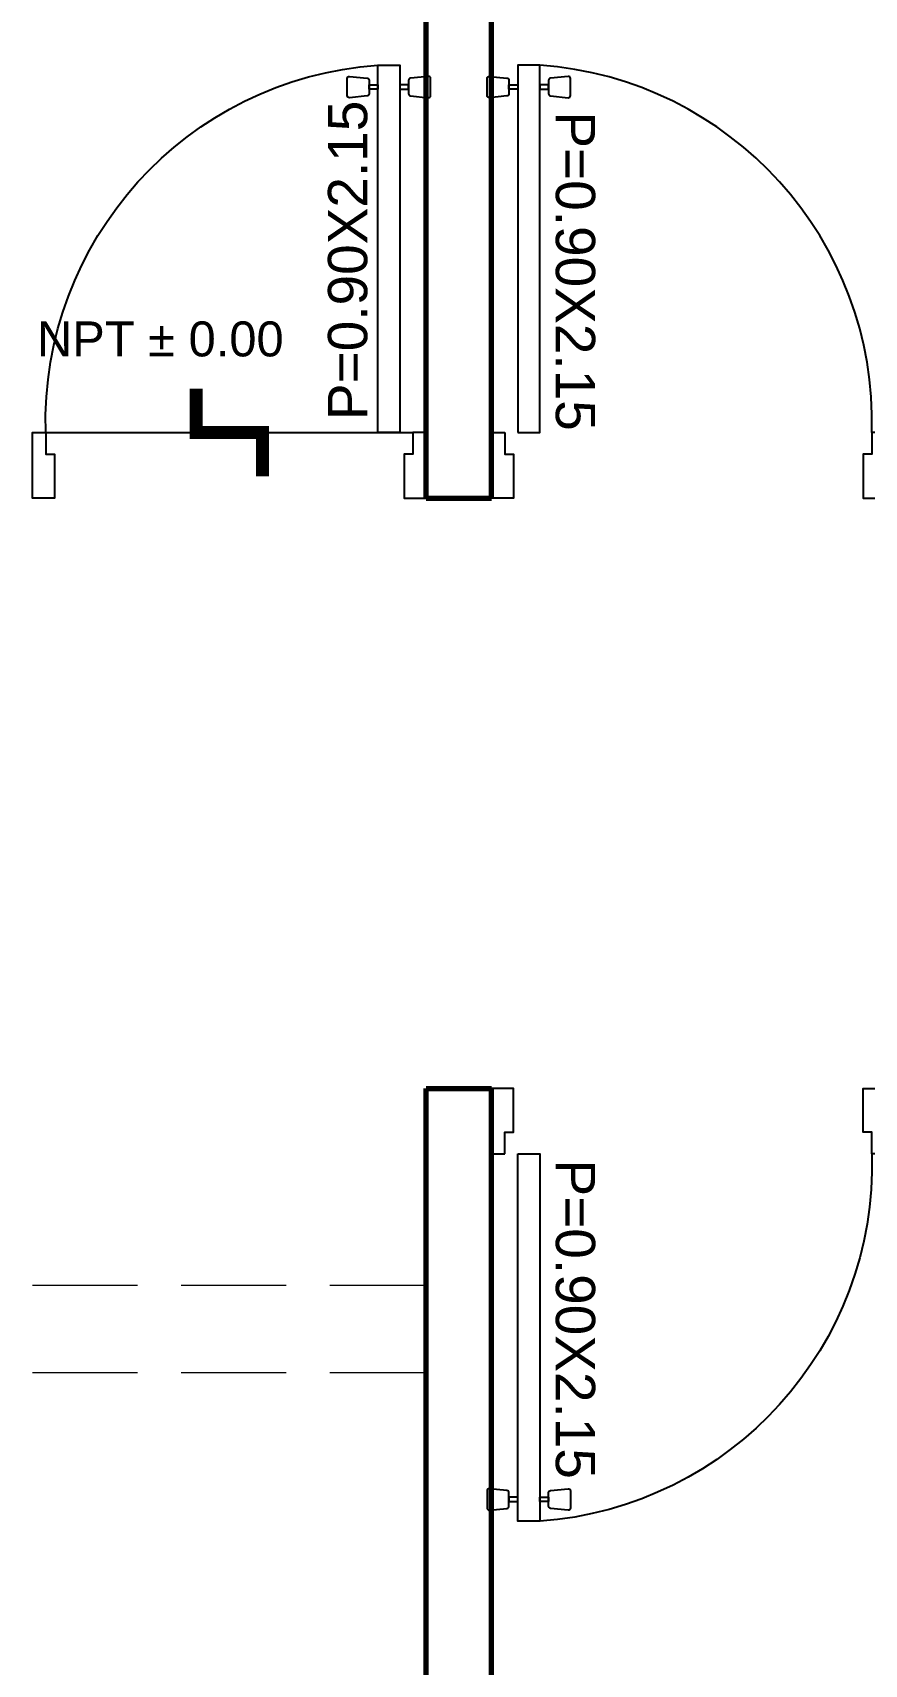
# Model space of a CAD drawing. Header units: millimetres. Extents: x 1707.4 to 1732.2, y 584.6 to 598.3.
# Drawn here: x 1711.843 to 1713.745, y 590.856 to 594.588 of the extents above; entities that cross this region are included whole.
import ezdxf

# ---------------------------------------------------------------- set-up
doc = ezdxf.new("R2010")
doc.units = ezdxf.units.MM
doc.linetypes.add('ACAD_ISO02W100', pattern=[15, 12, -3])
for name, color, linetype, lineweight in [('MEDIANA', 33, 'Continuous', 25), ('MUROS', 142, 'Continuous', 70), ('PROYECCION', 8, 'ACAD_ISO02W100', 18)]:
    doc.layers.add(name, color=color, linetype=linetype, lineweight=lineweight)
doc.styles.add('arial', font='arial.ttf')
doc.styles.get("Standard").update_dxf_attribs({"font": 'arial.ttf'})

# ---------------------------------------------------------------- blocks, each defined once
blk = doc.blocks.new('Puerta 90')
at = {"layer": 'MEDIANA'}
for points in [[(1219.4383, 1002.7294), (1219.4883, 1002.7294), (1219.4883, 1003.5694), (1219.4383, 1003.5694), (1219.4383, 1002.7294)], [(1219.4083, 1002.7294), (1219.4083, 1002.6794), (1219.4283, 1002.6794), (1219.4283, 1002.5794), (1219.3783, 1002.5794), (1219.3783, 1002.7294), (1219.4083, 1002.7294)], [(1220.2483, 1002.7294), (1220.2483, 1002.6794), (1220.2283, 1002.6794), (1220.2283, 1002.5794), (1220.2783, 1002.5794), (1220.2783, 1002.7294), (1220.2483, 1002.7294)]]:
    blk.add_lwpolyline(points, dxfattribs=at)
for points in [[(1219.4135, 1003.4989), (1219.3735, 1003.4949, -0.443716), (1219.368, 1003.4999), (1219.368, 1003.5388, -0.443716), (1219.3735, 1003.5438), (1219.4135, 1003.5398, -0.385314), (1219.418, 1003.5348), (1219.418, 1003.5039, -0.385314)], [(1219.5132, 1003.4989), (1219.5532, 1003.4949, 0.443716), (1219.5587, 1003.4999), (1219.5587, 1003.5388, 0.443716), (1219.5532, 1003.5438), (1219.5132, 1003.5398, 0.385314), (1219.5087, 1003.5348), (1219.5087, 1003.5039, 0.385314)]]:
    blk.add_lwpolyline(points, format="xyb", close=True, dxfattribs=at)
for points in [[(1219.4383, 1003.5144), (1219.418, 1003.5144), (1219.418, 1003.5244), (1219.4383, 1003.5244)], [(1219.4883, 1003.5144), (1219.5087, 1003.5144), (1219.5087, 1003.5244), (1219.4883, 1003.5244)]]:
    blk.add_lwpolyline(points, close=True, dxfattribs=at)
blk.add_arc((1219.4306, 1002.7533), 0.8181, 358.3208, 85.9543, dxfattribs=at)

msp = doc.modelspace()

# ---------------------------------------------------------------- linework, layer by layer
msp.add_line((1711.8725, 593.6733), (1712.7125, 593.6733))
at = {"color": 9, "const_width": 0.03}
msp.add_lwpolyline([(1712.3682, 593.5733), (1712.3682, 593.6733), (1712.2168, 593.6733), (1712.2168, 593.7733)], dxfattribs=at)
at = {"layer": 'MUROS'}
for p, q in [((1712.7425, 593.5233), (1712.7425, 597.4533)), ((1712.8925, 593.5233), (1712.8925, 597.3911)), ((1712.7425, 593.5233), (1712.8925, 593.5233)), ((1712.7425, 587.9733), (1712.7425, 592.1733)), ((1712.7425, 592.1733), (1712.8925, 592.1733)), ((1712.8925, 588.0354), (1712.8925, 592.1733))]:
    msp.add_line(p, q, dxfattribs=at)
at = {"layer": 'PROYECCION', "ltscale": 0.02}
for p, q in [((1711.8425, 591.7233), (1712.7425, 591.7233)), ((1711.8425, 591.5233), (1712.7425, 591.5233))]:
    msp.add_line(p, q, dxfattribs=at)

# ---------------------------------------------------------------- block references
at = {"layer": 'MEDIANA', "xscale": -1}
msp.add_blockref('Puerta 90', (2932.1208, -409.0561), dxfattribs=at)
at = {"layer": 'MEDIANA'}
msp.add_blockref('Puerta 90', (493.5142, -409.0561), dxfattribs=at)
at = {"layer": 'MEDIANA', "xscale": -1, "rotation": 180}
msp.add_blockref('Puerta 90', (493.5142, 1594.7526), dxfattribs=at)

# ---------------------------------------------------------------- texts
at = {"char_height": 0.09, "width": 1.501538, "attachment_point": 1, "style": 'arial'}
for insert, rotation in [((1712.5181, 593.51), 90), ((1713.1294, 594.5991), 270), ((1713.1294, 592.2022), 270)]:
    msp.add_mtext('\\pxi2.1289;P{\\fArial|b0|i0|c238|p34;=}0.90{\\fArial|b0|i0|c238|p34;X}2.15', dxfattribs=dict(at, insert=insert, rotation=rotation))
at = {"insert": (1711.8524, 593.9272), "char_height": 0.08, "width": 0.63896, "attachment_point": 1}
msp.add_mtext('NPT ± 0.00', dxfattribs=at)

doc.saveas('drawing.dxf')
